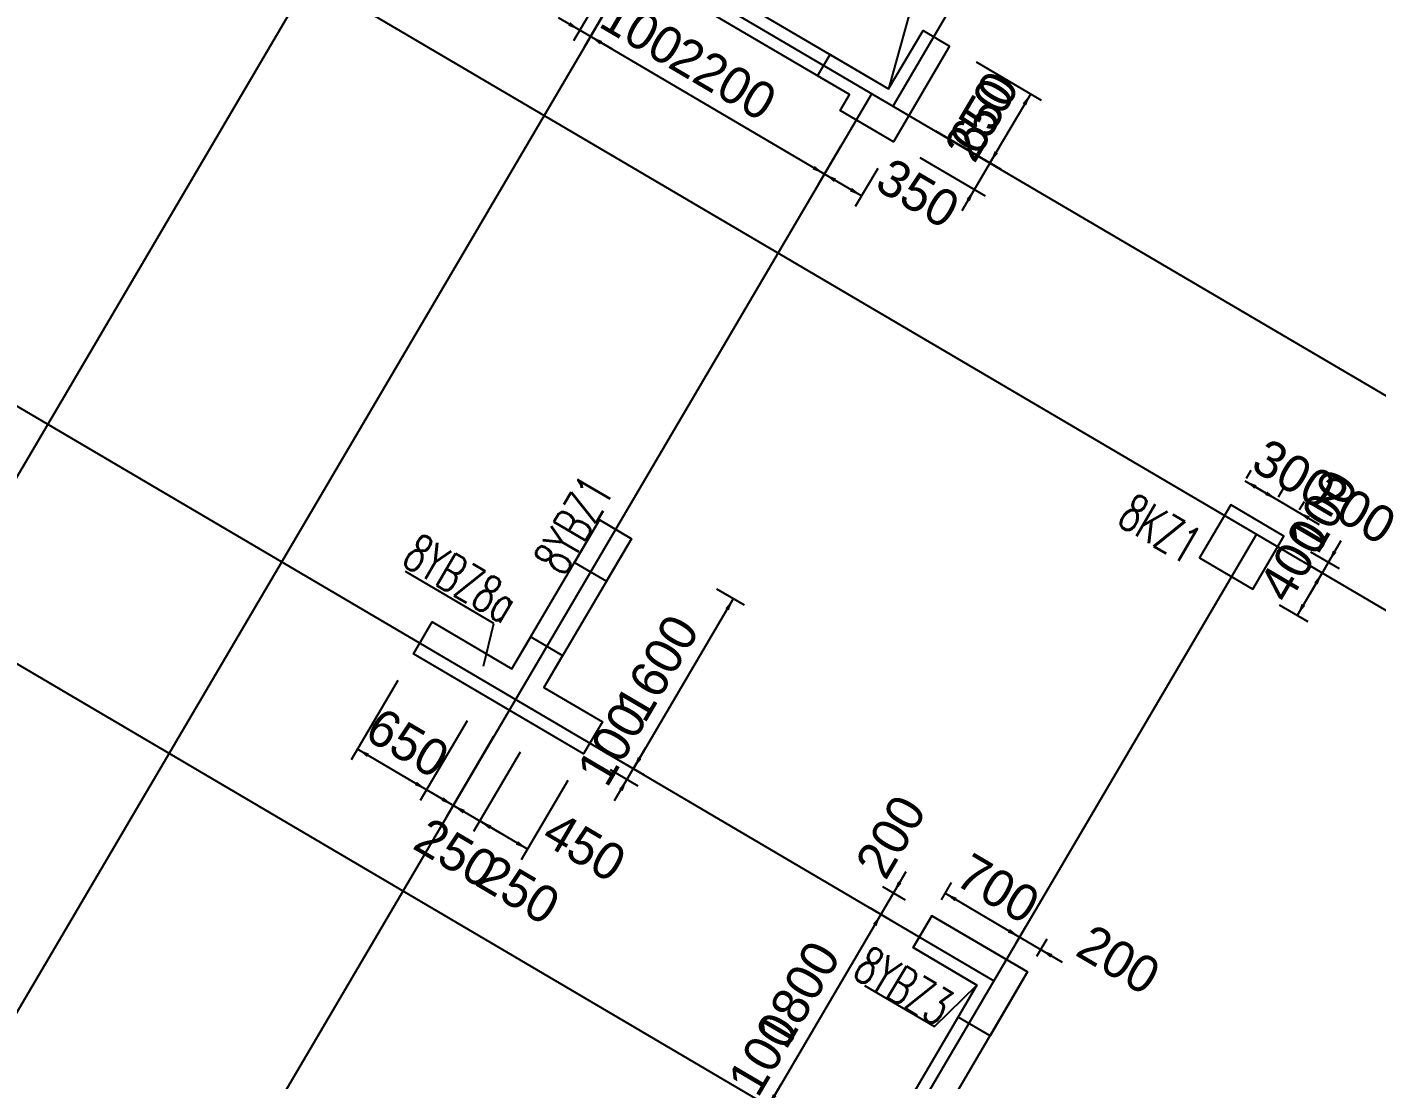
# Model space of a CAD drawing. Extents: x 387171 to 699106, y 11966 to 245688.
# Drawn here: x 596133 to 607071, y 118082 to 126611 of the extents above; entities that cross this region are included whole.
import ezdxf

# ---------------------------------------------------------------- set-up
doc = ezdxf.new("R2010")
doc.units = 0
doc.header["$LTSCALE"] = 100
doc.header["$MEASUREMENT"] = 0
for name, color, linetype in [('b边缘构件', 235, 'Continuous'), ('colu-主楼', 7, 'Continuous'), ('DOTE', 253, 'Continuous'), ('NUM', 7, 'Continuous'), ('wall-主楼', 2, 'Continuous'), ('Y阴影', 254, 'Continuous'), ('小尺寸', 4, 'Continuous'), ('边缘构件标注', 1, 'Continuous')]:
    doc.layers.add(name, color=color, linetype=linetype)
doc.styles.get("Standard").update_dxf_attribs({"font": 'standard'})
doc.styles.add('tk', font='tk')
doc.dimstyles.get("Standard").update_dxf_attribs({"dimtxt": 300, "dimasz": 100, "dimexe": 100, "dimexo": 250, "dimgap": 100, "dimtad": 0, "dimtoh": 1, "dimdec": 0, "dimdsep": 46, "dimcen": 0.09, "dimclrt": 7, "dimadec": 0, "dimazin": 0, "dimtfac": 1, "dimtdec": 4, "dimtofl": 0, "dimtmove": 0, "dimatfit": 3, "dimfxl": 1, "dimtolj": 1, "dimtzin": 0, "dimarcsym": 0})

# ---------------------------------------------------------------- blocks, each defined once
blk = doc.blocks.new('*D2573')
at = {"layer": '小尺寸', "color": 0, "linetype": 'ByBlock', "lineweight": -2}
for p, q in [((600898, 120339), (601151, 120770)), ((600912, 120678), (601136, 120547)), ((600862, 120592), (601085, 120460))]:
    blk.add_line(p, q, dxfattribs=at)
for points in [[(601050, 120597), (601086, 120692), (601115, 120675)], [(600999, 120511), (600963, 120416), (600934, 120433)]]:
    blk.add_solid(points, dxfattribs=at)
at = {"layer": '小尺寸', "color": 7, "linetype": 'Continuous', "lineweight": -2, "insert": (600878, 120798), "char_height": 300, "width": 476.67, "attachment_point": 5, "rotation": 59.5454, "style": 'tk'}
blk.add_mtext('100', dxfattribs=at)
blk = doc.blocks.new('*D2306')
at = {"layer": '小尺寸', "color": 0, "linetype": 'ByBlock', "lineweight": -2}
for p, q in [((601050, 120597), (601861, 121977)), ((601723, 122057), (601947, 121926)), ((600912, 120678), (601136, 120547))]:
    blk.add_line(p, q, dxfattribs=at)
for points in [[(601861, 121977), (601824, 121882), (601796, 121899)], [(601050, 120597), (601086, 120692), (601115, 120675)]]:
    blk.add_solid(points, dxfattribs=at)
at = {"layer": '小尺寸', "color": 7, "linetype": 'Continuous', "lineweight": -2, "insert": (601240, 121414), "char_height": 300, "width": 685, "attachment_point": 5, "rotation": 59.5454, "style": 'tk'}
blk.add_mtext('1600', dxfattribs=at)
blk = doc.blocks.new('*D3680')
at = {"layer": '小尺寸', "color": 0, "linetype": 'ByBlock', "lineweight": -2}
for p, q in [((603260, 119762), (602956, 119245)), ((603255, 119533), (603072, 119640)), ((603154, 119360), (602971, 119468))]:
    blk.add_line(p, q, dxfattribs=at)
for points in [[(603158, 119589), (603195, 119684), (603223, 119667)], [(603057, 119417), (603021, 119322), (602992, 119339)]]:
    blk.add_solid(points, dxfattribs=at)
at = {"layer": '小尺寸', "color": 7, "linetype": 'Continuous', "lineweight": -2, "insert": (603137, 120047), "char_height": 300, "width": 566.67, "attachment_point": 5, "rotation": 59.5454, "style": 'tk'}
blk.add_mtext('200', dxfattribs=at)
blk = doc.blocks.new('*D4612')
at = {"layer": '小尺寸', "color": 0, "linetype": 'ByBlock', "lineweight": -2}
for p, q in [((603154, 119360), (602971, 119468)), ((603057, 119417), (602145, 117865)), ((602241, 117809), (602058, 117916))]:
    blk.add_line(p, q, dxfattribs=at)
for points in [[(603057, 119417), (603021, 119322), (602992, 119339)], [(602145, 117865), (602181, 117960), (602210, 117943)]]:
    blk.add_solid(points, dxfattribs=at)
at = {"layer": '小尺寸', "color": 7, "linetype": 'Continuous', "lineweight": -2, "insert": (602385, 118768), "char_height": 300, "width": 690, "attachment_point": 5, "rotation": 59.5454, "style": 'tk'}
blk.add_mtext('1800', dxfattribs=at)
blk = doc.blocks.new('*D4186')
at = {"layer": '小尺寸', "color": 0, "linetype": 'ByBlock', "lineweight": -2}
for p, q in [((602246, 118038), (601993, 117607)), ((602241, 117809), (602058, 117916)), ((602191, 117722), (602008, 117830))]:
    blk.add_line(p, q, dxfattribs=at)
for points in [[(602145, 117865), (602181, 117960), (602210, 117943)], [(602094, 117779), (602058, 117684), (602029, 117701)]]:
    blk.add_solid(points, dxfattribs=at)
at = {"layer": '小尺寸', "color": 7, "linetype": 'Continuous', "lineweight": -2, "insert": (602101, 118284), "char_height": 300, "width": 476.67, "attachment_point": 5, "rotation": 59.5454, "style": 'tk'}
blk.add_mtext('100', dxfattribs=at)
blk = doc.blocks.new('*D372')
at = {"layer": '小尺寸', "color": 0, "linetype": 'ByBlock', "lineweight": -2}
for p, q in [((603547, 119535), (603628, 119674)), ((603577, 119588), (604181, 119233)), ((604150, 119180), (604232, 119319))]:
    blk.add_line(p, q, dxfattribs=at)
for points in [[(603577, 119588), (603672, 119551), (603655, 119523)], [(604181, 119233), (604086, 119269), (604103, 119298)]]:
    blk.add_solid(points, dxfattribs=at)
at = {"layer": '小尺寸', "color": 7, "linetype": 'Continuous', "lineweight": -2, "insert": (604006, 119626), "char_height": 300, "width": 566.67, "attachment_point": 5, "rotation": 329.5454, "style": 'tk'}
blk.add_mtext('700', dxfattribs=at)
blk = doc.blocks.new('*D268')
at = {"layer": '小尺寸', "color": 0, "linetype": 'ByBlock', "lineweight": -2}
for p, q in [((604008, 119334), (604526, 119030)), ((604150, 119180), (604232, 119319)), ((604322, 119079), (604404, 119218))]:
    blk.add_line(p, q, dxfattribs=at)
for points in [[(604181, 119233), (604086, 119269), (604103, 119298)], [(604353, 119131), (604448, 119095), (604431, 119066)]]:
    blk.add_solid(points, dxfattribs=at)
at = {"layer": '小尺寸', "color": 7, "linetype": 'Continuous', "lineweight": -2, "insert": (604984, 119050), "char_height": 300, "width": 566.67, "attachment_point": 5, "rotation": 329.5454, "style": 'tk'}
blk.add_mtext('200', dxfattribs=at)
blk = doc.blocks.new('*D4071')
at = {"layer": '小尺寸', "color": 0, "linetype": 'ByBlock', "lineweight": -2}
for p, q in [((606020, 122953), (606059, 123018)), ((606008, 122932), (606267, 122780)), ((606279, 122801), (606317, 122866))]:
    blk.add_line(p, q, dxfattribs=at)
for points in [[(606008, 122932), (606103, 122896), (606086, 122867)], [(606267, 122780), (606172, 122817), (606189, 122845)]]:
    blk.add_solid(points, dxfattribs=at)
at = {"layer": '小尺寸', "color": 7, "linetype": 'Continuous', "lineweight": -2, "insert": (606406, 122988), "char_height": 300, "width": 566.67, "attachment_point": 5, "rotation": 329.5454, "style": 'tk'}
blk.add_mtext('300', dxfattribs=at)
blk = doc.blocks.new('*D3678')
at = {"layer": '小尺寸', "color": 0, "linetype": 'ByBlock', "lineweight": -2}
for p, q in [((606094, 122882), (606611, 122577)), ((606279, 122801), (606317, 122866)), ((606451, 122700), (606490, 122765))]:
    blk.add_line(p, q, dxfattribs=at)
for points in [[(606267, 122780), (606172, 122817), (606189, 122845)], [(606439, 122679), (606534, 122643), (606517, 122614)]]:
    blk.add_solid(points, dxfattribs=at)
at = {"layer": '小尺寸', "color": 7, "linetype": 'Continuous', "lineweight": -2, "insert": (606896, 122700), "char_height": 300, "width": 566.67, "attachment_point": 5, "rotation": 329.5454, "style": 'tk'}
blk.add_mtext('200', dxfattribs=at)
blk = doc.blocks.new('*D4607')
at = {"layer": '小尺寸', "color": 0, "linetype": 'ByBlock', "lineweight": -2}
for p, q in [((606787, 122444), (606533, 122013)), ((606540, 122357), (606771, 122221)), ((606489, 122271), (606721, 122135))]:
    blk.add_line(p, q, dxfattribs=at)
for points in [[(606685, 122272), (606722, 122366), (606750, 122350)], [(606635, 122186), (606598, 122091), (606570, 122108)]]:
    blk.add_solid(points, dxfattribs=at)
at = {"layer": '小尺寸', "color": 7, "linetype": 'Continuous', "lineweight": -2, "insert": (606640, 122687), "char_height": 300, "width": 476.67, "attachment_point": 5, "rotation": 59.5454, "style": 'tk'}
blk.add_mtext('100', dxfattribs=at)
blk = doc.blocks.new('*D4488')
at = {"layer": '小尺寸', "color": 0, "linetype": 'ByBlock', "lineweight": -2}
for p, q in [((606635, 122186), (606432, 121841)), ((606489, 122271), (606721, 122135)), ((606287, 121926), (606518, 121790))]:
    blk.add_line(p, q, dxfattribs=at)
for points in [[(606635, 122186), (606598, 122091), (606570, 122108)], [(606432, 121841), (606468, 121935), (606497, 121919)]]:
    blk.add_solid(points, dxfattribs=at)
at = {"layer": '小尺寸', "color": 7, "linetype": 'Continuous', "lineweight": -2, "insert": (606404, 122287), "char_height": 300, "width": 576.67, "attachment_point": 5, "rotation": 59.5454, "style": 'tk'}
blk.add_mtext('400', dxfattribs=at)
blk = doc.blocks.new('*D3468')
at = {"layer": '小尺寸', "color": 0, "linetype": 'ByBlock', "lineweight": -2}
for p, q in [((603829, 126329), (604357, 126019)), ((604271, 126070), (603941, 125509)), ((603500, 125769), (604028, 125459))]:
    blk.add_line(p, q, dxfattribs=at)
for points in [[(604271, 126070), (604235, 125975), (604206, 125992)], [(603941, 125509), (603978, 125604), (604006, 125587)]]:
    blk.add_solid(points, dxfattribs=at)
at = {"layer": '小尺寸', "color": 7, "linetype": 'Continuous', "lineweight": -2, "insert": (603891, 125916), "char_height": 300, "width": 556.67, "attachment_point": 5, "rotation": 59.5454, "style": 'tk'}
blk.add_mtext('650', dxfattribs=at)
blk = doc.blocks.new('*D3216')
at = {"layer": '小尺寸', "color": 0, "linetype": 'ByBlock', "lineweight": -2}
for p, q in [((603500, 125769), (604028, 125459)), ((604043, 125682), (603713, 125121)), ((603373, 125553), (603901, 125243))]:
    blk.add_line(p, q, dxfattribs=at)
for points in [[(603941, 125509), (603978, 125604), (604006, 125587)], [(603815, 125294), (603778, 125199), (603750, 125216)]]:
    blk.add_solid(points, dxfattribs=at)
at = {"layer": '小尺寸', "color": 7, "linetype": 'Continuous', "lineweight": -2, "insert": (603857, 125859), "char_height": 300, "width": 566.67, "attachment_point": 5, "rotation": 59.5454, "style": 'tk'}
blk.add_mtext('250', dxfattribs=at)
blk = doc.blocks.new('*D4526')
at = {"layer": '小尺寸', "color": 0, "linetype": 'ByBlock', "lineweight": -2}
for p, q in [((602729, 125642), (602547, 125333)), ((603031, 125465), (602849, 125156)), ((602900, 125242), (602598, 125419))]:
    blk.add_line(p, q, dxfattribs=at)
for points in [[(602598, 125419), (602693, 125383), (602676, 125354)], [(602900, 125242), (602805, 125278), (602822, 125307)]]:
    blk.add_solid(points, dxfattribs=at)
at = {"layer": '小尺寸', "color": 7, "linetype": 'Continuous', "lineweight": -2, "insert": (603357, 125263), "char_height": 300, "width": 566.67, "attachment_point": 5, "rotation": 329.5454, "style": 'tk'}
blk.add_mtext('350', dxfattribs=at)
blk = doc.blocks.new('*D4405')
at = {"layer": '小尺寸', "color": 0, "linetype": 'ByBlock', "lineweight": -2}
for p, q in [((600833, 126757), (600651, 126448)), ((602598, 125419), (600702, 126534)), ((602729, 125642), (602547, 125333))]:
    blk.add_line(p, q, dxfattribs=at)
for points in [[(600702, 126534), (600796, 126498), (600779, 126469)], [(602598, 125419), (602503, 125456), (602520, 125484)]]:
    blk.add_solid(points, dxfattribs=at)
at = {"layer": '小尺寸', "color": 7, "linetype": 'Continuous', "lineweight": -2, "insert": (601777, 126192), "char_height": 300, "width": 780, "attachment_point": 5, "rotation": 329.5454, "style": 'tk'}
blk.add_mtext('2200', dxfattribs=at)
blk = doc.blocks.new('*D586')
at = {"layer": '小尺寸', "color": 0, "linetype": 'ByBlock', "lineweight": -2}
for p, q in [((600822, 126937), (600565, 126499)), ((600909, 126886), (600651, 126448)), ((600874, 126433), (600443, 126686))]:
    blk.add_line(p, q, dxfattribs=at)
for points in [[(600615, 126585), (600521, 126621), (600538, 126650)], [(600702, 126534), (600796, 126498), (600779, 126469)]]:
    blk.add_solid(points, dxfattribs=at)
at = {"layer": '小尺寸', "color": 7, "linetype": 'Continuous', "lineweight": -2, "insert": (601120, 126578), "char_height": 300, "width": 476.67, "attachment_point": 5, "rotation": 329.5454, "style": 'tk'}
blk.add_mtext('100', dxfattribs=at)
blk = doc.blocks.new('*D3923')
at = {"layer": '小尺寸', "color": 0, "linetype": 'ByBlock', "lineweight": -2}
for p, q in [((600132, 120731), (599753, 120088)), ((600519, 120503), (600141, 119860)), ((600192, 119946), (599804, 120174))]:
    blk.add_line(p, q, dxfattribs=at)
for points in [[(599804, 120174), (599899, 120137), (599882, 120109)], [(600192, 119946), (600097, 119982), (600114, 120011)]]:
    blk.add_solid(points, dxfattribs=at)
at = {"layer": '小尺寸', "color": 7, "linetype": 'Continuous', "lineweight": -2, "insert": (600653, 119964), "char_height": 300, "width": 576.67, "attachment_point": 5, "rotation": 329.5454, "style": 'tk'}
blk.add_mtext('450', dxfattribs=at)
blk = doc.blocks.new('*D3818')
at = {"layer": '小尺寸', "color": 0, "linetype": 'ByBlock', "lineweight": -2}
for p, q in [((599916, 120858), (599538, 120214)), ((600132, 120731), (599753, 120088)), ((599976, 120072), (599416, 120402))]:
    blk.add_line(p, q, dxfattribs=at)
for points in [[(599588, 120301), (599494, 120337), (599511, 120366)], [(599804, 120174), (599899, 120137), (599882, 120109)]]:
    blk.add_solid(points, dxfattribs=at)
at = {"layer": '小尺寸', "color": 7, "linetype": 'Continuous', "lineweight": -2, "insert": (600117, 119618), "char_height": 300, "width": 566.67, "attachment_point": 5, "rotation": 329.5454, "style": 'tk'}
blk.add_mtext('250', dxfattribs=at)
blk = doc.blocks.new('*D4747')
at = {"layer": '小尺寸', "color": 0, "linetype": 'ByBlock', "lineweight": -2}
for p, q in [((599140, 121314), (598762, 120670)), ((599701, 120985), (599322, 120341)), ((599373, 120427), (598813, 120757))]:
    blk.add_line(p, q, dxfattribs=at)
for points in [[(598813, 120757), (598907, 120720), (598890, 120692)], [(599373, 120427), (599278, 120464), (599295, 120492)]]:
    blk.add_solid(points, dxfattribs=at)
at = {"layer": '小尺寸', "color": 7, "linetype": 'Continuous', "lineweight": -2, "insert": (599219, 120807), "char_height": 300, "width": 556.67, "attachment_point": 5, "rotation": 329.5454, "style": 'tk'}
blk.add_mtext('650', dxfattribs=at)
blk = doc.blocks.new('*D4324')
at = {"layer": '小尺寸', "color": 0, "linetype": 'ByBlock', "lineweight": -2}
for p, q in [((599701, 120985), (599322, 120341)), ((599916, 120858), (599538, 120214)), ((599200, 120529), (599761, 120199))]:
    blk.add_line(p, q, dxfattribs=at)
for points in [[(599373, 120427), (599278, 120464), (599295, 120492)], [(599588, 120301), (599683, 120264), (599666, 120235)]]:
    blk.add_solid(points, dxfattribs=at)
at = {"layer": '小尺寸', "color": 7, "linetype": 'Continuous', "lineweight": -2, "insert": (599611, 119915), "char_height": 300, "width": 566.67, "attachment_point": 5, "rotation": 329.5454, "style": 'tk'}
blk.add_mtext('250', dxfattribs=at)

msp = doc.modelspace()

# ---------------------------------------------------------------- hatches: boundary and pattern name
at = {"layer": 'Y阴影'}
h = msp.add_hatch(dxfattribs=at)
h.set_pattern_fill('ANSI31', color=256, scale=25, angle=-30.45463, style=0)
h.set_pattern_definition([])
h.paths.add_polyline_path([(603613.7, 126456), (603157.5, 125680.2), (602726.5, 125933.6), (602802.5, 126062.9), (602543.9, 126215), (602645.3, 126387.4), (603119.4, 126108.6), (603398.2, 126582.7)], flags=0)
h = msp.add_hatch(dxfattribs=at)
h.set_pattern_fill('ANSI31', color=256, scale=25, angle=-30.45463, style=0)
h.set_pattern_definition([])
h.paths.add_polyline_path([(600775.1, 122614.8), (600572.3, 122270), (600830.9, 122117.9), (601033.7, 122462.7)], flags=0)
h = msp.add_hatch(dxfattribs=at)
h.set_pattern_fill('ANSI31', color=256, scale=25, angle=-30.45463, style=0)
h.set_pattern_definition([])
h.paths.add_polyline_path([(600798.2, 120977.1), (600646.2, 120718.5), (599266.9, 121529.5), (599419, 121788.1), (600065.5, 121407.9), (600217.5, 121666.5), (600476.2, 121514.5), (600324.1, 121255.9)], flags=0)
h = msp.add_hatch(dxfattribs=at)
h.set_pattern_fill('ANSI31', color=256, scale=25, angle=-30.45463, style=0)
h.set_pattern_definition([])
h.paths.add_polyline_path([(604246.3, 118949.7), (603942.2, 118432.5), (603683.6, 118584.5), (603835.7, 118843.1), (603318.4, 119147.2), (603470.5, 119405.9)], flags=0)

# ---------------------------------------------------------------- linework, layer by layer
at = {"layer": 'b边缘构件'}
for points in [[(603613.7, 126456), (603157.5, 125680.2), (602726.5, 125933.6), (602802.5, 126062.9), (602543.9, 126215), (602645.3, 126387.4), (603119.4, 126108.6), (603398.2, 126582.7), (603613.7, 126456)], [(600775.1, 122614.8), (600572.3, 122270), (600830.9, 122117.9), (601033.7, 122462.7), (600775.1, 122614.8)], [(600798.2, 120977.1), (600646.2, 120718.5), (599266.9, 121529.5), (599419, 121788.1), (600065.5, 121407.9), (600217.5, 121666.5), (600476.2, 121514.5), (600324.1, 121255.9), (600798.2, 120977.1)], [(604246.3, 118949.7), (603942.2, 118432.5), (603683.6, 118584.5), (603835.7, 118843.1), (603318.4, 119147.2), (603470.5, 119405.9), (604246.3, 118949.7)]]:
    msp.add_lwpolyline(points, dxfattribs=at)
at = {"layer": 'colu-主楼'}
msp.add_lwpolyline([(606071, 122053), (606324.4, 122484), (605893.4, 122737.4), (605640, 122306.4)], close=True, dxfattribs=at)
msp.add_lwpolyline([(606071, 122053), (606324.4, 122484), (605893.4, 122737.4), (605640, 122306.4)], close=True, dxfattribs=at)
at = {"layer": 'DOTE'}
for p, q in [((583218.7, 135953.7), (631186.4, 107749.7)), ((608797.3, 135568), (603154.9, 125971.7)), ((581089.9, 132333.2), (603972.6, 118878.6)), ((580177.5, 130781.5), (629391, 101845)), ((600406, 130372.1), (593214.3, 118140.9)), ((597120.7, 129519.7), (633192.4, 108310.3)), ((602302.5, 129257), (595110.8, 117025.8)), ((602982.5, 126073.1), (597007.2, 115910.7)), ((606101.4, 122499.2), (600886.4, 113629.9))]:
    msp.add_line(p, q, dxfattribs=at)
at = {"layer": 'wall-主楼'}
for points in [[(603613.7, 126456), (603157.5, 125680.2), (602726.5, 125933.6), (602802.5, 126062.9), (600949.1, 127152.6), (601329.3, 127799.2), (601501.7, 127697.8), (601222.9, 127223.7), (603119.4, 126108.6), (603398.2, 126582.7)], [(601033.7, 122462.7), (600324.1, 121255.9), (600798.2, 120977.1), (600646.2, 120718.5), (599266.5, 121529.7), (599418.5, 121788.3), (600065.5, 121407.9), (600775.1, 122614.8)], [(603334, 117398), (604246.3, 118949.7), (603470.5, 119405.9), (603318.4, 119147.2), (603835.7, 118843.1), (602923.3, 117291.5), (603785.4, 116784.6), (603937.4, 117043.2)]]:
    msp.add_lwpolyline(points, close=True, dxfattribs=at)
at = {"layer": '边缘构件标注', "color": 200}
for p, q in [((603290.6, 126730.6), (603119.4, 126108.6)), ((599917.9, 121775.4), (599200.9, 122197)), ((599833.5, 121428.3), (599917.9, 121775.4)), ((602924.1, 118841.2), (603492.5, 118506.9)), ((603492.5, 118506.9), (603835.7, 118843.1))]:
    msp.add_line(p, q, dxfattribs=at)

# ---------------------------------------------------------------- texts
at = {"layer": 'NUM', "color": 200, "width": 0.7}
msp.add_text('8KZ1', height=300, rotation=329.54537, dxfattribs=at).set_placement((604959.7, 122583.1))
at = {"layer": '边缘构件标注', "color": 200, "width": 0.7}
for s, rotation, p in [('8YBZ1', 59.54537, (600488, 122149.9)), ('8YBZ8a', 329.54537, (599159, 122257.4)), ('8YBZ3', 329.54537, (602814.3, 118913.7))]:
    msp.add_text(s, height=300, rotation=rotation, dxfattribs=at).set_placement(p)

# ---------------------------------------------------------------- dimensions: what is measured, and where the dimension line sits
at = {"layer": '小尺寸'}
for base, p1, p2, angle, picture, middle in [((600615.4, 126585.1), (601035.3, 127102), (600949.1, 127152.6), 149.54537, '*D586', (600785.2, 126775.2)), ((600701.6, 126534.4), (602855.8, 125857.6), (600959.3, 126972.7), 149.54537, '*D4405', (601776.6, 126192.3)), ((603941.4, 125509.3), (603613.7, 126456), (603284.2, 125895.7), 59.54537, '*D3468', (603890.6, 125916.1)), ((603814.7, 125293.8), (603284.2, 125895.7), (603157.5, 125680.2), 59.54537, '*D3216', (603599.2, 125420.5)), ((602598.1, 125419.3), (603157.5, 125680.2), (602855.8, 125857.6), 149.54537, '*D4526', (602875.7, 125546.1)), ((606266.6, 122780.2), (605893.4, 122737.4), (606152, 122585.4), 329.54537, '*D4071', (605946.7, 123258.3)), ((606439, 122678.8), (606152, 122585.4), (606324.4, 122484), 329.54537, '*D3678', (606479.5, 122945)), ((606634.6, 122185.6), (606324.4, 122484), (606273.8, 122397.8), 59.54537, '*D4607', (606442.8, 122352.6)), ((606431.8, 121840.8), (606273.8, 122397.8), (606071, 122053), 59.54537, '*D4488', (606105.8, 121779.6)), ((601860.6, 121976.5), (600696.8, 120804.7), (601507.8, 122184), 59.54537, '*D2306', (601239.6, 121413.6)), ((598812.5, 120756.7), (599827.2, 121200), (599266.9, 121529.5), 149.54537, '*D4747', (599219.4, 120807.5)), ((599588.4, 120300.5), (599827.2, 121200), (600042.7, 121073.3), 329.54537, '*D4324', (599173.3, 120172.6)), ((601049.6, 120597.3), (600646.2, 120718.5), (600696.8, 120804.7), 59.54537, '*D2573', (600681.1, 120463.7)), ((599588.4, 120300.5), (600258.2, 120946.6), (600042.7, 121073.3), 149.54537, '*D3818', (599678.4, 119875.6)), ((599803.9, 120173.8), (600646.2, 120718.5), (600258.2, 120946.6), 149.54537, '*D3923', (600124.5, 120275.3)), ((603057, 119417), (603470.5, 119405.9), (603369.1, 119233.4), 59.54537, '*D3680', (602892.2, 119629.9)), ((604180.8, 119232.9), (603419.8, 119319.7), (604023.2, 118964.9), 329.54537, '*D372', (604005.8, 119625.8)), ((602144.7, 117865.3), (603369.1, 119233.4), (602456.8, 117681.8), 59.54537, '*D4612', (602385.3, 118767.9)), ((604353.2, 119131.5), (604023.2, 118964.9), (604195.6, 118863.5), 329.54537, '*D268', (604567.8, 119295.3)), ((602094, 117779.1), (602456.8, 117681.8), (602406.1, 117595.6), 59.54537, '*D4186', (601903.8, 117948.9))]:
    dim = msp.add_linear_dim(base=base, p1=p1, p2=p2, angle=angle, dimstyle='Standard', dxfattribs=at)
    dim.commit()
    dim.dimension.update_dxf_attribs({"geometry": picture, "text_midpoint": middle})

doc.saveas('drawing.dxf')
